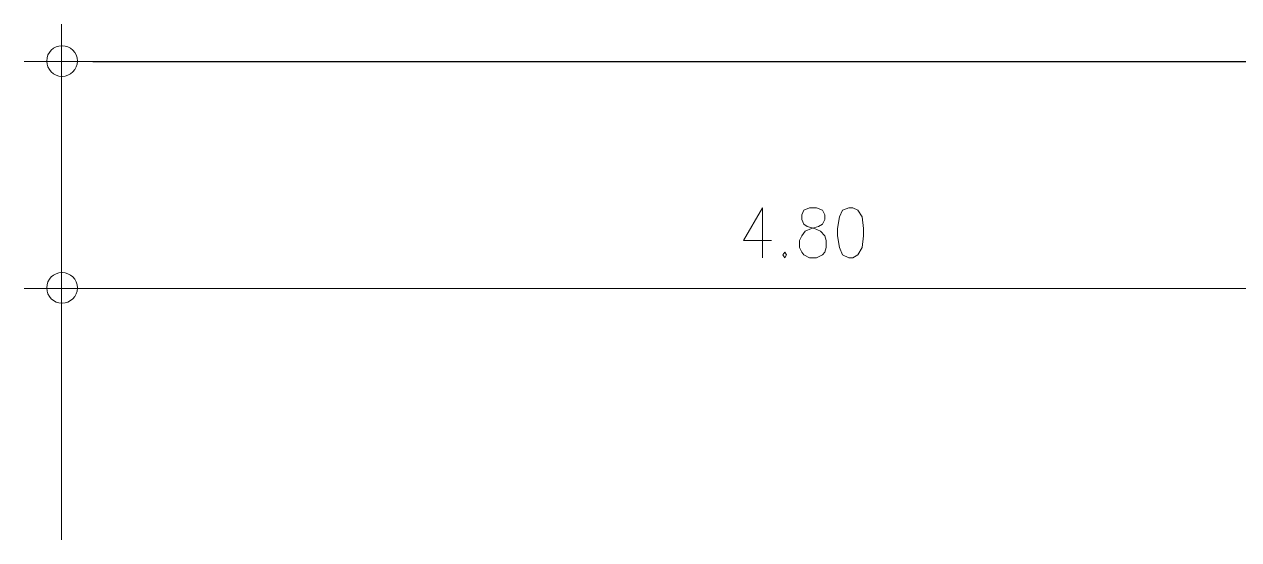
# Model space of a CAD drawing. Header units: millimetres. Extents: x 2928 to 3112, y 1220 to 1280.
# Drawn here: x 3056.57 to 3060.5, y 1240.422 to 1242.091 of the extents above; entities that cross this region are included whole.
import ezdxf

# ---------------------------------------------------------------- set-up
doc = ezdxf.new("R2010")
doc.units = ezdxf.units.MM

msp = doc.modelspace()

# ---------------------------------------------------------------- linework, layer by layer
at = {"color": 7, "linetype": 'Continuous', "lineweight": 20, "true_color": 0x000007}
for points in [[(3056.6911, 1241.85129), (3056.6911, 1242.09112), (3056.6911, 1242.09112)], [(3056.81184, 1241.97038), (3056.57035, 1241.97038), (3056.57035, 1241.97038)], [(3058.95871, 1241.33525), (3058.95871, 1241.49734), (3058.89752, 1241.39148), (3058.98849, 1241.39148)], [(3056.6911, 1241.11858), (3056.6911, 1241.35675), (3056.6911, 1241.35675)], [(3056.81184, 1241.23601), (3056.57035, 1241.23601), (3056.57035, 1241.23601)]]:
    msp.add_lwpolyline(points, dxfattribs=at)
at = {"color": 253, "linetype": 'Continuous', "lineweight": 5, "true_color": 0x9a9a9a}
for points in [[(3056.6911, 1240.42225), (3056.6911, 1241.98196), (3056.6911, 1241.98196)], [(3056.6911, 1240.42225), (3056.6911, 1241.24759), (3056.6911, 1241.24759)], [(3061.39338, 1241.23601), (3056.79033, 1241.23601), (3056.79033, 1241.23601)]]:
    msp.add_lwpolyline(points, dxfattribs=at)
at = {"color": 253, "linetype": 'Continuous', "lineweight": -2, "true_color": 0x9a9a9a}
msp.add_lwpolyline([(3056.79199, 1241.97038), (3098.30048, 1241.97038), (3098.30048, 1241.97038)], dxfattribs=at)
at = {"color": 7, "linetype": 'Continuous', "lineweight": 20, "true_color": 0x000007}
for points in [[(3059.11088, 1241.49734), (3059.09269, 1241.48907), (3059.08607, 1241.47418), (3059.08607, 1241.4593), (3059.09269, 1241.44441), (3059.10426, 1241.43614), (3059.12742, 1241.42953), (3059.14727, 1241.42126), (3059.1605, 1241.40637), (3059.16546, 1241.39148), (3059.16546, 1241.36833), (3059.1605, 1241.35344), (3059.15388, 1241.34517), (3059.13404, 1241.33525), (3059.11088, 1241.33525), (3059.09269, 1241.34517), (3059.08607, 1241.35344), (3059.07945, 1241.36833), (3059.07945, 1241.39148), (3059.08607, 1241.40637), (3059.09765, 1241.42126), (3059.1175, 1241.42953), (3059.14065, 1241.43614), (3059.15388, 1241.44441), (3059.1605, 1241.4593), (3059.1605, 1241.47418), (3059.15388, 1241.48907), (3059.13404, 1241.49734)], [(3059.23824, 1241.49734), (3059.21839, 1241.48907), (3059.20847, 1241.46757), (3059.20185, 1241.42953), (3059.20185, 1241.40637), (3059.20847, 1241.36833), (3059.21839, 1241.34517), (3059.23824, 1241.33525), (3059.25147, 1241.33525), (3059.26801, 1241.34517), (3059.28124, 1241.36833), (3059.2862, 1241.40637), (3059.2862, 1241.42953), (3059.28124, 1241.46757), (3059.26801, 1241.48907), (3059.25147, 1241.49734)], [(3059.03149, 1241.35344), (3059.02487, 1241.34517), (3059.03149, 1241.33525), (3059.03645, 1241.34517)]]:
    msp.add_lwpolyline(points, close=True, dxfattribs=at)
for points in [[(3056.64313, 1241.97203), (3056.64313, 1241.94557), (3056.66463, 1241.92241), (3056.69275, 1241.92241), (3056.69275, 1241.92241), (3056.71921, 1241.92241), (3056.74237, 1241.94557), (3056.74237, 1241.97203), (3056.74237, 1241.97203), (3056.74237, 1242.00015), (3056.71921, 1242.02165), (3056.69275, 1242.02165), (3056.69275, 1242.02165), (3056.66463, 1242.02165), (3056.64313, 1242.00015), (3056.64313, 1241.97203)], [(3056.64313, 1241.23766), (3056.64313, 1241.20954), (3056.66463, 1241.18804), (3056.69275, 1241.18804), (3056.69275, 1241.18804), (3056.71921, 1241.18804), (3056.74237, 1241.20954), (3056.74237, 1241.23766), (3056.74237, 1241.23766), (3056.74237, 1241.26578), (3056.71921, 1241.28728), (3056.69275, 1241.28728), (3056.69275, 1241.28728), (3056.66463, 1241.28728), (3056.64313, 1241.26578), (3056.64313, 1241.23766)]]:
    msp.add_open_spline(points, degree=3, knots=[0, 0, 0, 0, 0.0625, 0.0625, 0.0625, 0.062501, 0.125, 0.125, 0.125, 0.125001, 0.1875, 0.1875, 0.1875, 0.187501, 1, 1, 1, 1], dxfattribs=at)

doc.saveas('drawing.dxf')
